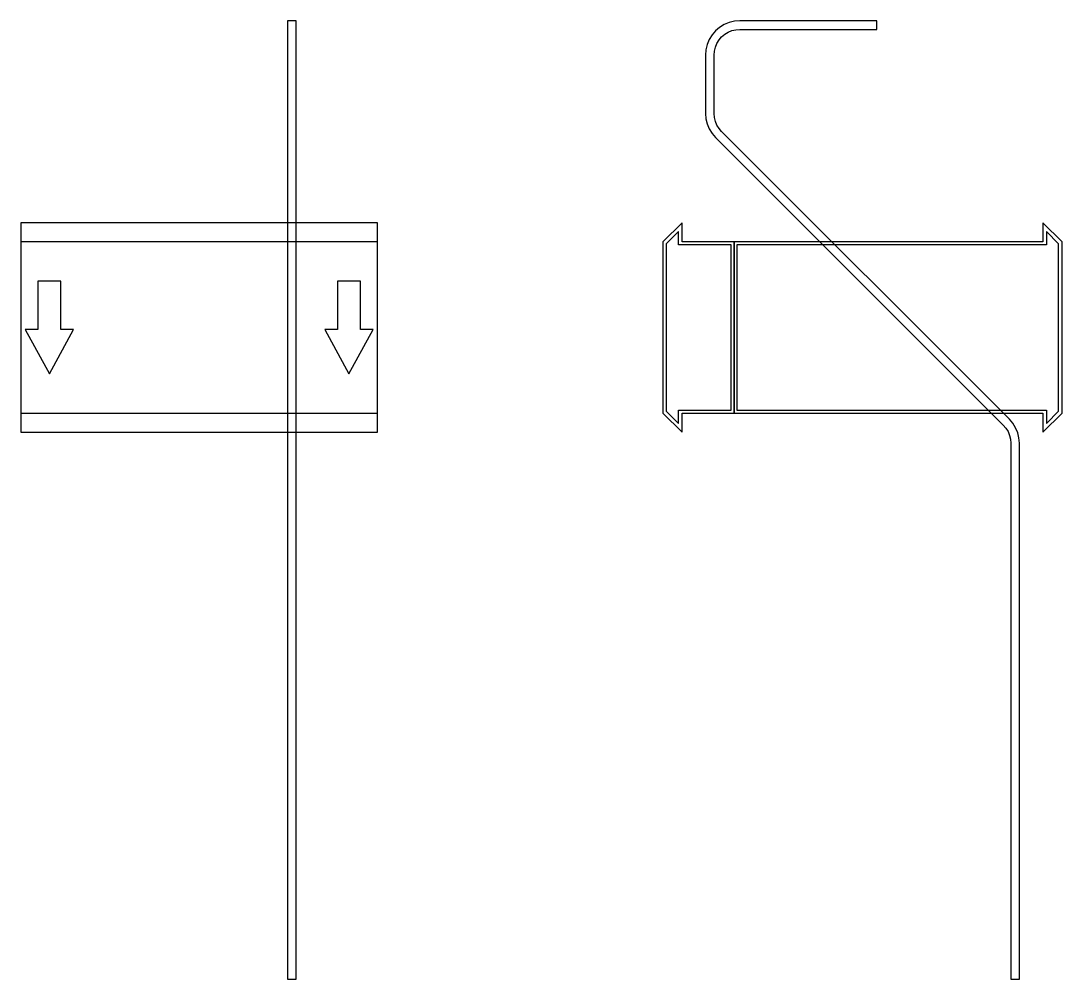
# Model space of a CAD drawing. Extents: x 0 to 730, y -457 to 215.
import ezdxf

# ---------------------------------------------------------------- set-up
doc = ezdxf.new("R2010")
doc.units = 0
doc.layers.add('Halfen', color=7, linetype='CONTINUOUS')

msp = doc.modelspace()

# ---------------------------------------------------------------- linework, layer by layer
at = {"layer": 'Halfen', "color": 7}
for points in [[(193, -457.177), (193, 215.147), (187, 215.147), (187, -457.177)], [(700, -457.177), (700, -81.213), (699.705, -77.459), (698.825, -73.797), (697.384, -70.317), (695.416, -67.106), (692.971, -64.243), (491.272, 137.456), (489.438, 139.604), (487.962, 142.012), (486.881, 144.621), (486.222, 147.368), (486, 150.184), (486, 191.147), (486.222, 193.963), (486.881, 196.71), (487.962, 199.319), (489.438, 201.728), (491.272, 203.875), (493.42, 205.71), (495.828, 207.186), (498.438, 208.266), (501.184, 208.926), (504, 209.147), (600, 209.147), (600, 215.147), (504, 215.147), (500.246, 214.852), (496.584, 213.973), (493.104, 212.532), (489.893, 210.564), (487.029, 208.118), (484.584, 205.254), (482.616, 202.043), (481.175, 198.564), (480.295, 194.902), (480, 191.147), (480, 150.184), (480.295, 146.429), (481.175, 142.767), (482.616, 139.288), (484.584, 136.077), (487.029, 133.213), (688.728, -68.485), (690.562, -70.633), (692.038, -73.041), (693.119, -75.651), (693.778, -78.397), (694, -81.213), (694, -457.177)], [(0, -73.5), (250, -73.5), (250, 73.5), (0, 73.5)], [(500, -60), (500, 60), (463.5, 60), (463.5, 73.5), (450, 60), (450, -60), (463.5, -73.5), (463.5, -60)], [(730, -60), (730, 60), (716.5, 73.5), (716.5, 60), (500, 60), (500, -60), (716.5, -60), (716.5, -73.5)], [(498, -58), (498, 58), (461, 58), (461, 67.25), (452.5, 58.75), (452.5, -58.75), (461, -67.25), (461, -58)], [(727.5, -58.75), (727.5, 58.75), (719, 67.25), (719, 58), (502, 58), (502, -58), (719, -58), (719, -67.25)], [(0, -60), (250, -60), (250, 60), (0, 60)], [(20, -32.5), (37, -1.5), (28, -1.5), (28, 32.5), (12, 32.5), (12, -1.5), (3, -1.5)], [(230, -32.5), (247, -1.5), (238, -1.5), (238, 32.5), (222, 32.5), (222, -1.5), (213, -1.5)]]:
    msp.add_lwpolyline(points, close=True, dxfattribs=at)

doc.saveas('drawing.dxf')
